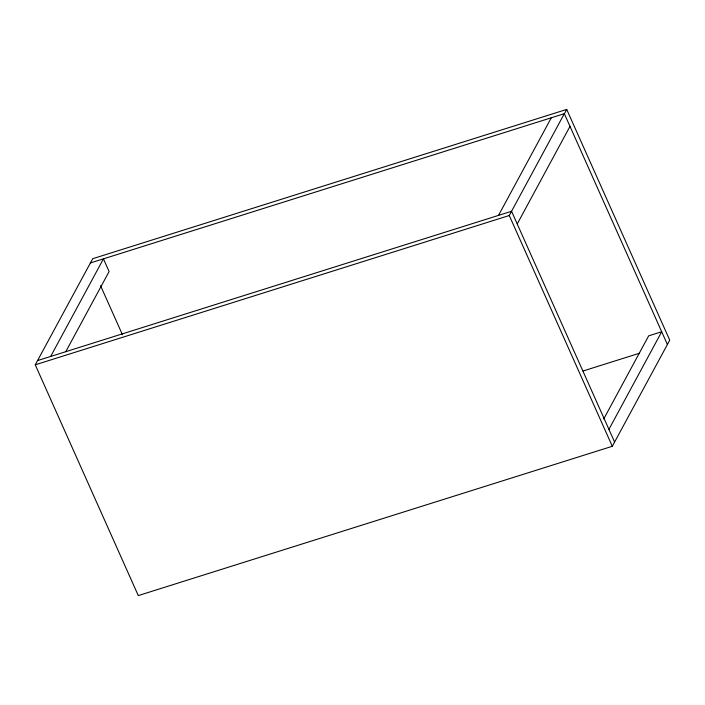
<?xml version="1.0" encoding="UTF-8"?>
<svg xmlns="http://www.w3.org/2000/svg" width="705" height="705" viewBox="0 0 705 705"><rect width="100%" height="100%" fill="white"/><g stroke="black" fill="none" stroke-linecap="round" stroke-linejoin="round"><path stroke-width="1.06" d="M35.25 364.82L92.699 258.717L566.714 109.407L669.75 340.18L612.301 446.283L138.286 595.593L35.25 364.82L509.266 215.518L564.326 113.681L667.362 344.445M50.672 356.448L103.441 258.85L109.108 271.548L65.741 351.742M498.523 215.386L551.292 117.788M566.714 109.407L564.414 113.655L90.407 262.956M517.223 223.97L569.992 126.371M603.727 418.964L648.662 335.862L661.695 331.755L608.926 429.354M37.541 360.581L511.557 211.28L614.593 442.044M582.991 371.024L639.638 353.179M509.266 215.518L612.301 446.283M100.542 285.666L122.467 334.76"/></g></svg>
